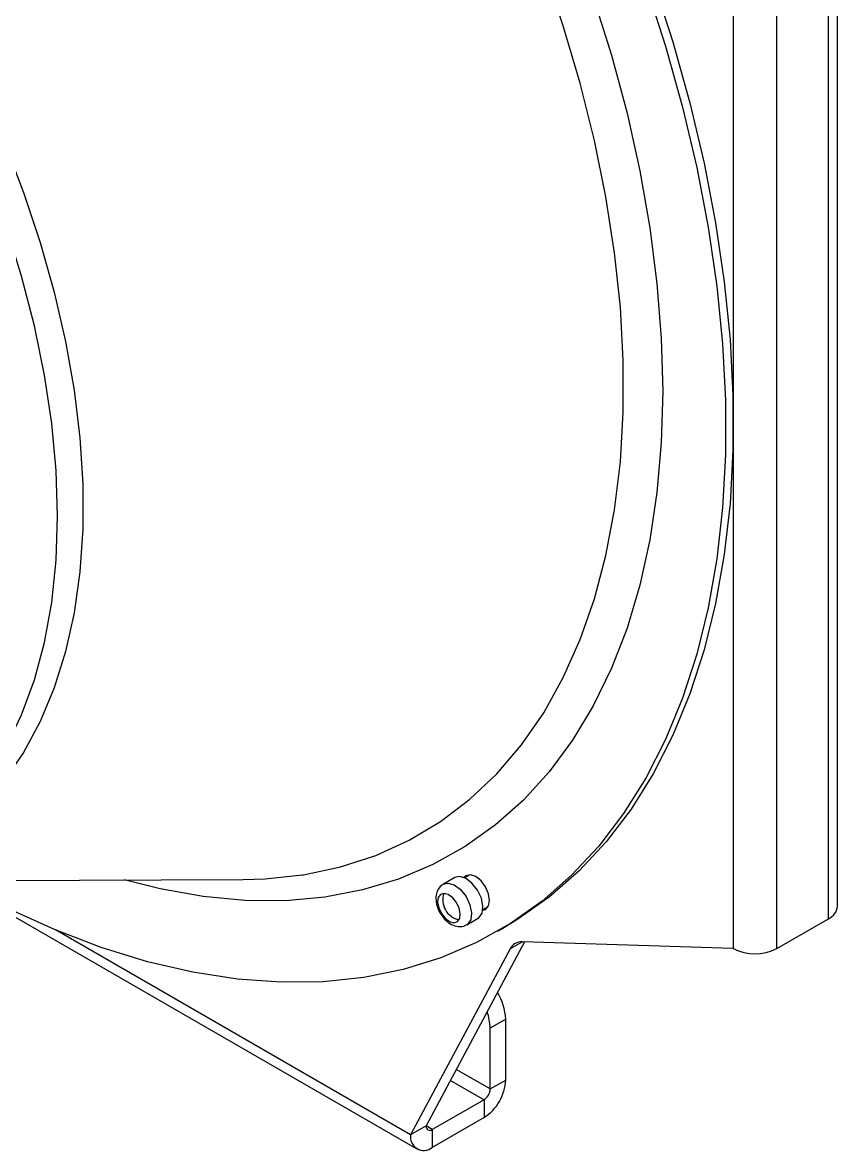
# Model space of a CAD drawing. Extents: x 16.5 to 113.1, y 4.4 to 84.5.
# Drawn here: x 33.31 to 36.095, y 10.757 to 14.615 of the extents above; entities that cross this region are included whole.
import ezdxf

# ---------------------------------------------------------------- set-up
doc = ezdxf.new("R2010")
doc.units = 0
doc.header["$MEASUREMENT"] = 0
doc.layers.add('OBJECT', color=7, linetype='CONTINUOUS')

msp = doc.modelspace()

# ---------------------------------------------------------------- linework, layer by layer
at = {"layer": 'OBJECT'}
for p, q in [((36.095, 11.5924), (36.095, 15.1851)), ((36.0643, 11.5495), (36.0643, 15.1423)), ((35.7391, 15.0402), (35.7391, 11.4474)), ((35.8874, 11.4474), (35.8874, 15.0402)), ((34.787, 11.6902), (34.7481, 11.6678)), ((34.839, 11.7001), (34.8207, 11.6895)), ((33.0618, 11.6803), (34.0642, 11.6842)), ((33.0677, 11.6803), (34.6577, 10.7624)), ((34.8832, 11.5812), (34.9015, 11.5918)), ((34.8281, 11.5292), (34.867, 11.5517)), ((35.8874, 11.4474), (36.0643, 11.5495)), ((34.636, 10.8104), (33.4219, 11.5113)), ((34.9347, 11.5076), (34.9602, 11.5223)), ((35.0255, 11.4707), (34.6889, 10.841)), ((35.0182, 11.4709), (34.976, 11.4465)), ((35.7391, 11.4474), (35.0182, 11.4709)), ((34.976, 11.4465), (34.636, 10.8104)), ((34.9612, 11.2064), (34.9082, 11.1758)), ((34.9612, 10.9982), (34.9612, 11.2064)), ((34.9082, 10.9676), (34.9082, 11.1758)), ((34.9082, 10.9676), (34.7923, 11.0345)), ((34.7723, 10.997), (34.887, 10.9309)), ((34.9082, 10.9676), (34.9612, 10.9982)), ((34.887, 10.9309), (34.7101, 10.8288)), ((34.887, 10.9309), (34.887, 10.8697)), ((34.6889, 10.841), (34.636, 10.8104)), ((34.7101, 10.8288), (34.6889, 10.841)), ((34.887, 10.8697), (34.7101, 10.7676)), ((34.7101, 10.8288), (34.7101, 10.7676))]:
    msp.add_line(p, q, dxfattribs=at)
at = {"layer": 'OBJECT', "flags": 128}
for points in [[(34.8212, 15.693), (34.8229, 15.69), (34.9262, 15.4969), (35.022, 15.3009), (35.1099, 15.1027), (35.1896, 14.9032), (35.2606, 14.7031), (35.3227, 14.5032), (35.3758, 14.3044), (35.4194, 14.1074), (35.4536, 13.9131), (35.4781, 13.7222), (35.4928, 13.5355), (35.4977, 13.3538)], [(34.2661, 11.6997), (34.2706, 11.7004), (34.3969, 11.7271), (34.5174, 11.7664), (34.6315, 11.8182), (34.7388, 11.8821), (34.8388, 11.9581), (34.9311, 12.0457), (35.0153, 12.1445), (35.0911, 12.2542), (35.1581, 12.3744), (35.2161, 12.5044), (35.2647, 12.6437), (35.3039, 12.7919), (35.3335, 12.9481), (35.3532, 13.1119), (35.3631, 13.2825), (35.3631, 13.4591), (35.3532, 13.6411), (35.3335, 13.8277), (35.3039, 14.0181), (35.2647, 14.2114), (35.2161, 14.407), (35.1581, 14.604), (35.0911, 14.8014)], [(33.1667, 12.0032), (33.1913, 12.0366), (33.2534, 12.1366), (33.3066, 12.2467), (33.3506, 12.3663), (33.385, 12.4948), (33.4098, 12.6315), (33.4247, 12.7756), (33.4296, 12.9262), (33.4247, 13.0826), (33.4098, 13.2439), (33.385, 13.4091), (33.3506, 13.5774), (33.3066, 13.7478), (33.2534, 13.9193), (33.1913, 14.091), (33.1205, 14.262), (33.0415, 14.4312), (32.9547, 14.5978), (32.8606, 14.7607)], [(35.4402, 14.7432), (35.5073, 14.5339), (35.5654, 14.3256), (35.6141, 14.1189), (35.6532, 13.9145), (35.6827, 13.7134), (35.7025, 13.5161), (35.7124, 13.3235), (35.7124, 13.1362), (35.7025, 12.955), (35.6827, 12.7805), (35.6532, 12.6135), (35.6141, 12.4544), (35.5654, 12.3039), (35.5073, 12.1625), (35.4402, 12.0308), (35.3641, 11.9093), (35.2795, 11.7984), (35.1866, 11.6986), (35.0858, 11.6101), (34.9774, 11.5334), (34.8619, 11.4687), (34.7396, 11.4163), (34.6111, 11.3763), (34.4768, 11.3489), (34.3372, 11.3342), (34.1928, 11.3323), (34.0442, 11.3431), (33.8919, 11.3667), (33.7365, 11.4029), (33.5785, 11.4516), (33.4187, 11.5127), (33.2574, 11.5858)], [(35.4656, 14.7578), (35.5328, 14.5486), (35.5908, 14.3403), (35.6395, 14.1335), (35.6787, 13.9292), (35.7082, 13.7281), (35.7279, 13.5308), (35.7378, 13.3382), (35.7378, 13.1509), (35.7279, 12.9697), (35.7082, 12.7952), (35.6787, 12.6281), (35.6395, 12.4691), (35.5908, 12.3186), (35.5328, 12.1772), (35.4656, 12.0455), (35.3896, 11.924), (35.305, 11.8131), (35.2121, 11.7133), (35.1112, 11.6248), (35.0028, 11.5481), (34.9602, 11.5223)], [(33.0026, 14.707), (33.092, 14.5423), (33.1738, 14.3745), (33.2477, 14.2047), (33.3133, 14.0338), (33.3702, 13.8626), (33.4181, 13.6922), (33.4568, 13.5234), (33.4859, 13.3572), (33.5055, 13.1945), (33.5153, 13.0361), (33.5153, 12.883), (33.5055, 12.7359), (33.4859, 12.5958), (33.4568, 12.4632), (33.4181, 12.3391), (33.3702, 12.2239), (33.3133, 12.1185), (33.2477, 12.0233), (33.1738, 11.9388), (33.1667, 11.9317)], [(35.4977, 13.3538), (35.4928, 13.1777), (35.4781, 13.008), (35.4536, 12.8454), (35.4194, 12.6905), (35.3758, 12.5439), (35.3227, 12.4063), (35.2606, 12.2782), (35.1896, 12.1601), (35.1099, 12.0525), (35.022, 11.9558), (34.9262, 11.8704), (34.8229, 11.7967), (34.7124, 11.7349), (34.5952, 11.6853), (34.4719, 11.6481), (34.3428, 11.6235), (34.2086, 11.6115), (34.0697, 11.6122), (33.9267, 11.6255), (33.7802, 11.6516), (33.6566, 11.6826)], [(34.0642, 11.6842), (34.1389, 11.6864), (34.2661, 11.6997)], [(34.867, 11.5517), (34.8692, 11.5531), (34.8804, 11.5686), (34.8835, 11.5921), (34.8779, 11.6199), (34.8647, 11.648), (34.8456, 11.6719), (34.8238, 11.688), (34.8024, 11.694), (34.787, 11.6902)], [(34.8829, 11.5788), (34.8921, 11.5818), (34.9023, 11.5935), (34.9059, 11.6122), (34.9023, 11.6351), (34.8921, 11.6586), (34.8769, 11.6791), (34.8589, 11.6937), (34.8409, 11.6999), (34.8256, 11.697), (34.8185, 11.6905)], [(34.7477, 11.6675), (34.7635, 11.6715), (34.7849, 11.6656), (34.8067, 11.6494), (34.8258, 11.6255), (34.8391, 11.5975), (34.8446, 11.5696), (34.8415, 11.5461), (34.8303, 11.5306), (34.8282, 11.5293)], [(34.7503, 11.6366), (34.7382, 11.6331), (34.7305, 11.6224), (34.7284, 11.6063), (34.7322, 11.5871), (34.7413, 11.5679), (34.7544, 11.5514), (34.7694, 11.5403), (34.7841, 11.5362), (34.7962, 11.5398), (34.8039, 11.5504), (34.806, 11.5666), (34.8022, 11.5857), (34.7931, 11.605), (34.78, 11.6214), (34.765, 11.6325), (34.7503, 11.6366)]]:
    msp.add_lwpolyline(points, dxfattribs=at)
at = {"layer": 'OBJECT'}
for centre, radius, start, end in [((34.8156, 11.6143), 0.0695, 161.2374, 258.2834), ((36.0425, 11.5976), 0.0528, 294.3752, 354.3052), ((35.0157, 11.4265), 0.0445, 86.7478, 153.2629), ((35.8132, 11.5906), 0.1612, 242.6099, 297.3903), ((34.7777, 11.1994), 0.1836, 2.171, 32.2776), ((34.7448, 11.1724), 0.1634, 1.1867, 21.0009), ((34.8001, 11.0055), 0.1612, 302.6054, 357.3948), ((34.8622, 10.9697), 0.0461, 302.605, 357.3957), ((34.7019, 10.8389), 0.0131, 170.7867, 309.2045), ((34.6812, 10.8031), 0.0458, 170.7863, 309.2035)]:
    msp.add_arc(centre, radius, start, end, dxfattribs=at)
for points, knots in [([(34.748, 11.6666), (34.7457, 11.6655), (34.7376, 11.6616), (34.7285, 11.6483), (34.7223, 11.6291), (34.7226, 11.6054), (34.7308, 11.5784), (34.7474, 11.5519), (34.7689, 11.5325), (34.7885, 11.524), (34.7997, 11.5231), (34.8029, 11.5229)], [0, 0, 0, 0, 0.0418074, 0.1455988, 0.2498495, 0.3716782, 0.5149906, 0.6634763, 0.8157499, 0.9482254, 1, 1, 1, 1]), ([(34.8029, 11.5229), (34.8096, 11.5231), (34.8187, 11.5234), (34.8259, 11.5287), (34.8277, 11.53)], [0, 0, 0, 0, 0.745874, 1, 1, 1, 1])]:
    msp.add_open_spline(points, degree=3, knots=knots, dxfattribs=at)

doc.saveas('drawing.dxf')
